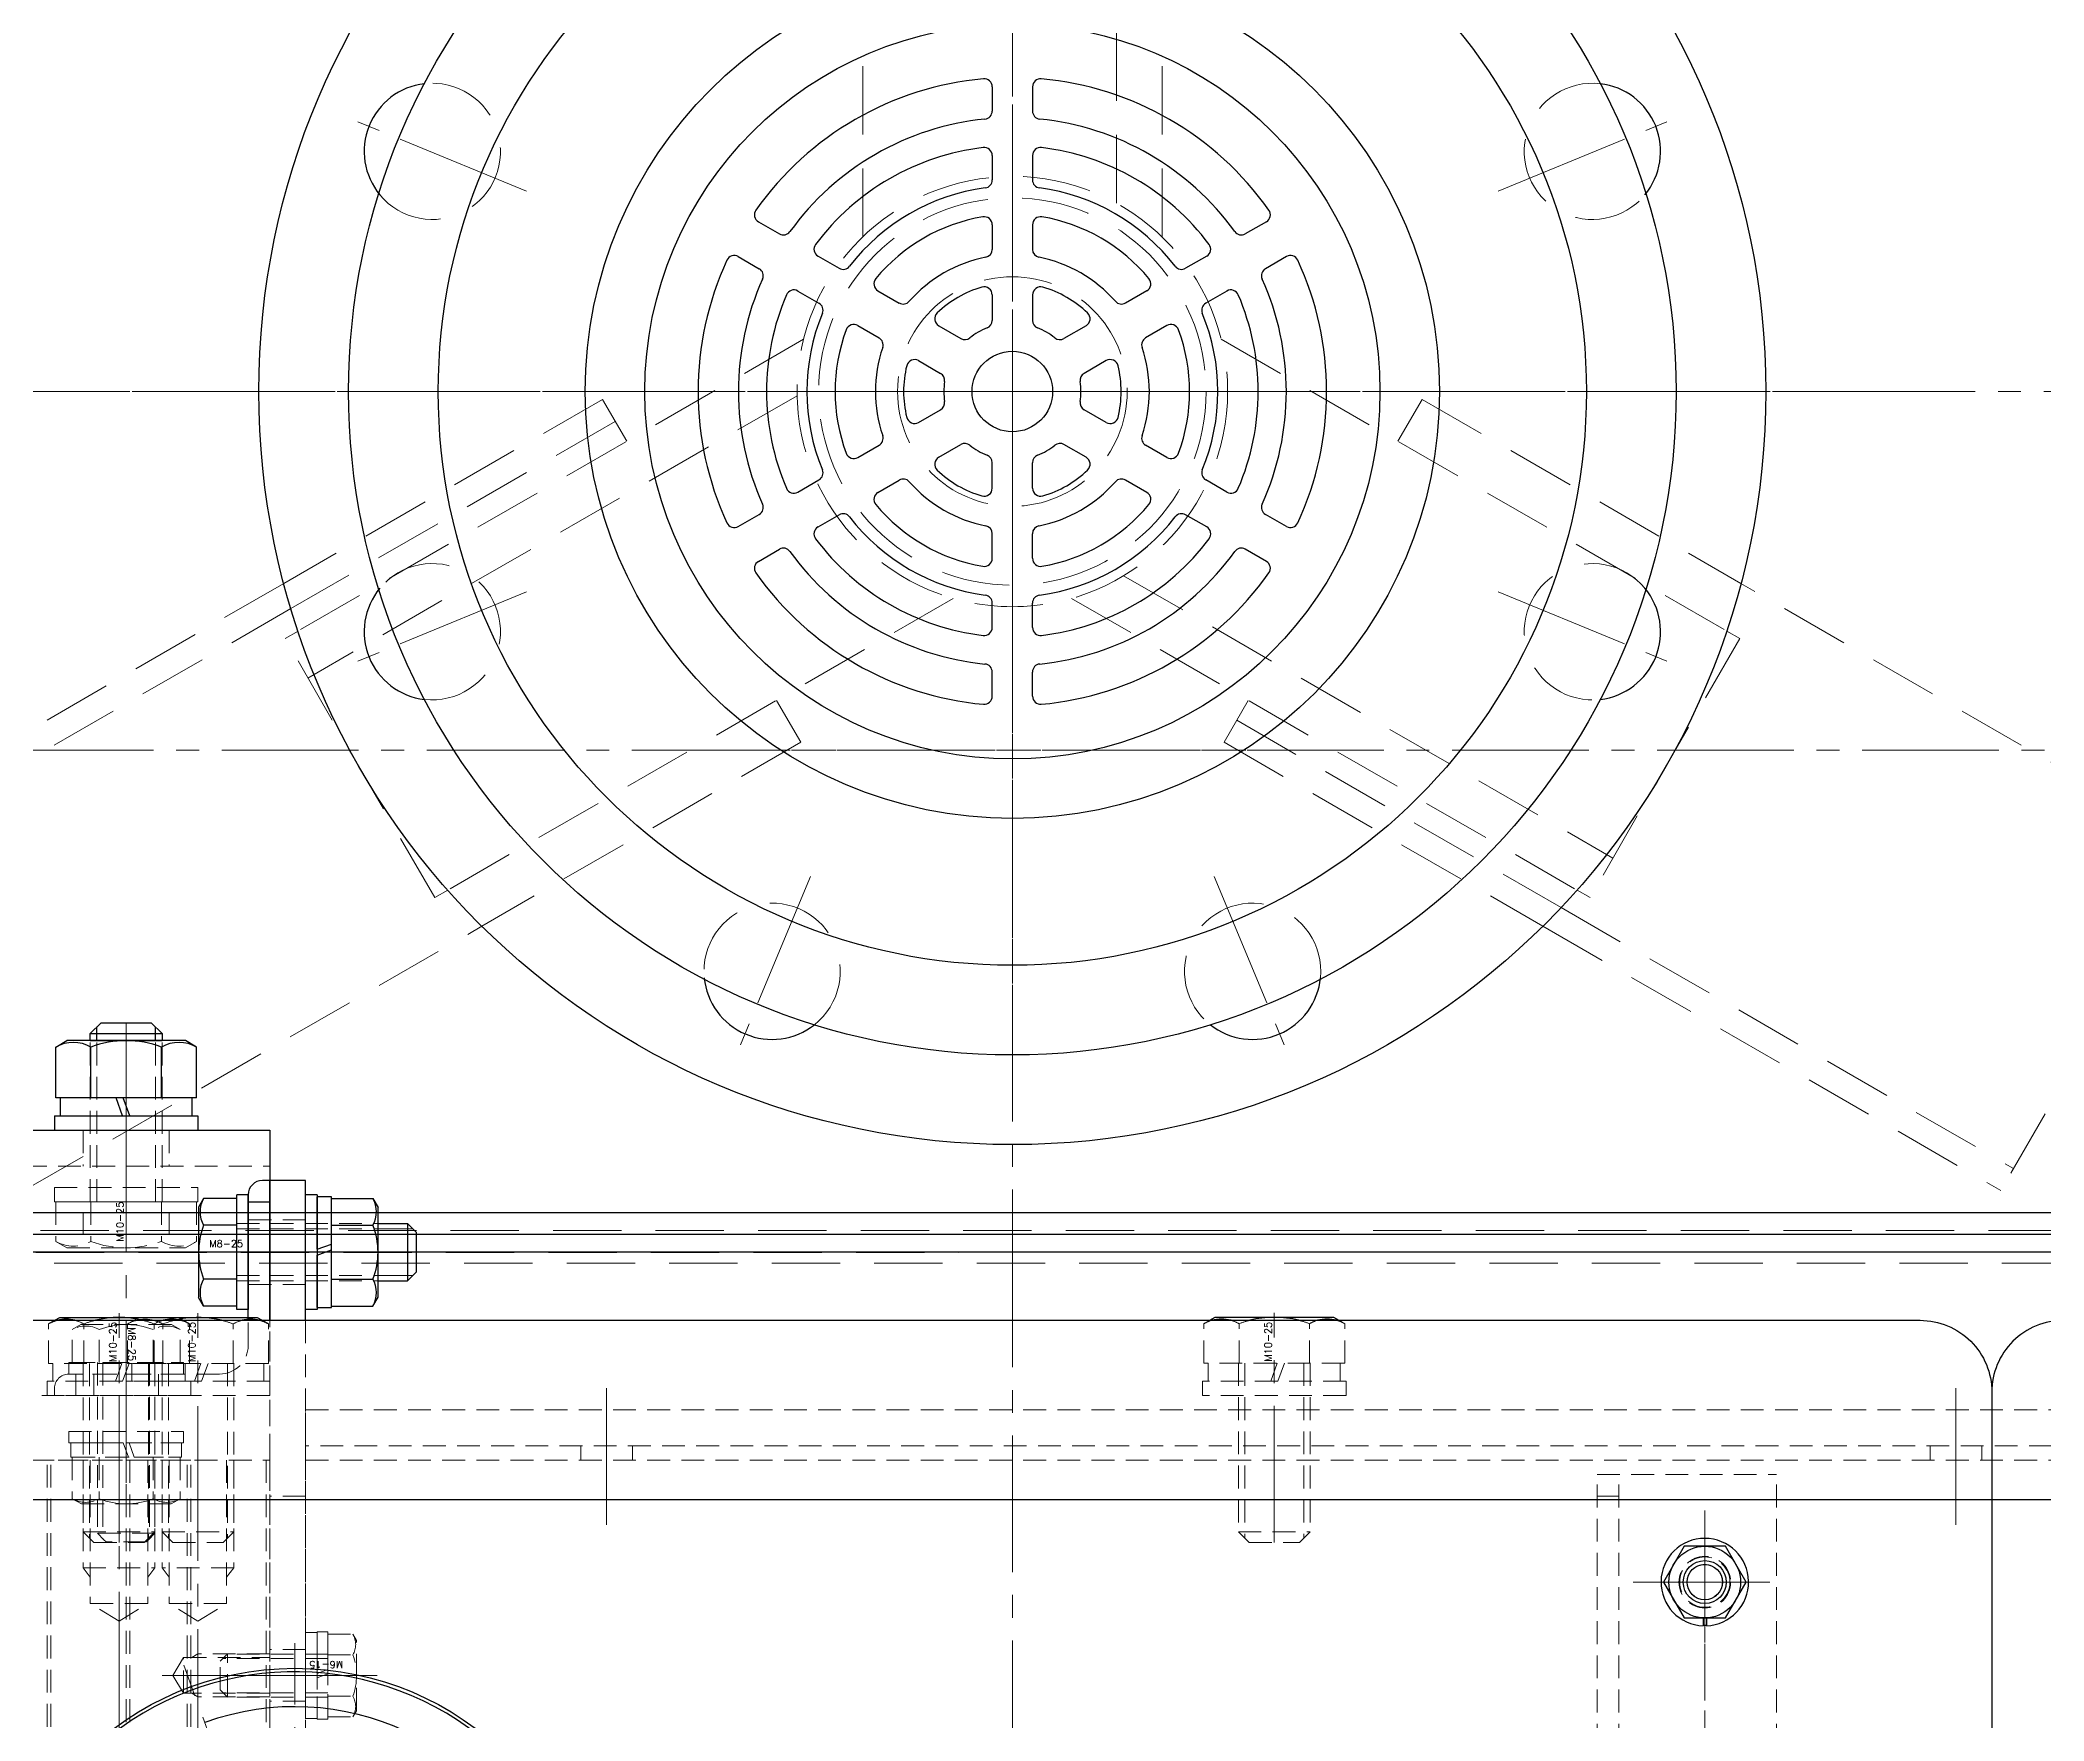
# Model space of a CAD drawing. Header units: millimetres. Extents: x 0 to 51411, y 0 to 16902.
# Drawn here: x 8852.2 to 9131.5, y 8504.1 to 8738.4 of the extents above; entities that cross this region are included whole.
import ezdxf

# ---------------------------------------------------------------- set-up
doc = ezdxf.new("R2010")
doc.units = ezdxf.units.MM
doc.linetypes.add('CENTER2', pattern=[28.575, 19.05, -3.175, 3.175, -3.175])
doc.linetypes.add('HIDDEN2', pattern=[4.7625, 3.175, -1.5875])
for name, color, linetype, lineweight in [('01_外形線', 7, 'Continuous', 25), ('02_細線', 5, 'Continuous', 13), ('03_かくれ線', 6, 'HIDDEN2', 13), ('04_中心線', 1, 'CENTER2', 9), ('07_寸法線', 3, 'Continuous', 9)]:
    doc.layers.add(name, color=color, linetype=linetype, lineweight=lineweight)
doc.styles.add('KSS_TXT', font='txt.shx', dxfattribs={"bigfont": 'extfont2.shx'})
doc.styles.add('寸法用', font='simplex.shx', dxfattribs={"width": 0.8, "bigfont": '@extfont2.shx'})
doc.dimstyles.new('機械製図用', dxfattribs={"dimtxt": 3.5, "dimasz": 3.5, "dimexe": 2, "dimexo": 0, "dimgap": 1.2, "dimtad": 1, "dimdsep": 46, "dimtxsty": '寸法用', "dimblk": 'OPEN30', "dimcen": 0, "dimclrd": 256, "dimclre": 256, "dimclrt": 7, "dimazin": 2, "dimtm": 1e-09, "dimtfac": 0.75, "dimtmove": 0, "dimatfit": 3, "dimldrblk": 'OPEN30', "dimfxl": 1, "dimlwd": -1, "dimlwe": -1, "dimarcsym": 0})

# ---------------------------------------------------------------- blocks, each defined once
blk = doc.blocks.new('_Open30')
at = {"color": 0, "linetype": 'ByBlock', "lineweight": -2}
for p, q in [((-1, 0.268), (0, 0)), ((0, 0), (-1, -0.268)), ((0, 0), (-1, 0))]:
    blk.add_line(p, q, dxfattribs=at)
blk = doc.blocks.new('*D1827')
at = {"layer": '07_寸法線', "transparency": 16777216}
for p, q in [((8990.7, 8969.41), (9484.49, 8969.41)), ((9482.49, 8965.91), (9482.49, 8733.41)), ((9437.34, 8729.91), (9484.49, 8729.91))]:
    blk.add_line(p, q, dxfattribs=at)
at = {"layer": 'Defpoints', "color": 0, "transparency": 16777216}
for p in [(8987.7, 8969.41), (9434.34, 8729.91), (9482.49, 8729.91)]:
    blk.add_point(p, dxfattribs=at)
at = {"layer": '07_寸法線', "transparency": 16777216, "xscale": 3.5, "yscale": 3.5, "zscale": 3.5}
for p, rotation in [((9482.49, 8969.41), 90), ((9482.49, 8729.91), 270)]:
    blk.add_blockref('_Open30', p, dxfattribs=dict(at, rotation=rotation))
at = {"layer": '07_寸法線', "color": 7, "transparency": 16777216, "insert": (9466.06, 8849.66), "char_height": 20, "attachment_point": 5, "rotation": 90, "style": '寸法用'}
blk.add_mtext('(240)', dxfattribs=at)
blk = doc.blocks.new('*U1787')
at = {"layer": '04_中心線', "color": 0, "linetype": 'CENTER2', "transparency": 16777216}
for p, q in [((0, 8.4), (0, 45.5)), ((-45.5, 0), (-8.4, 0)), ((8.4, 0), (45.5, 0)), ((0, -45.5), (0, -8.4))]:
    blk.add_line(p, q, dxfattribs=at)
at = {"layer": '04_中心線', "color": 0, "linetype": 'Continuous', "transparency": 16777216}
for p, q in [((0, -4.2), (0, 4.2)), ((-4.2, 0), (4.2, 0))]:
    blk.add_line(p, q, dxfattribs=at)

msp = doc.modelspace()

# ---------------------------------------------------------------- linework, layer by layer
for radius in [105, 92.5, 59.519, 51.223]:
    msp.add_circle((8987.702, 8689.412), radius)
at = {"layer": '01_外形線'}
for p, q in [((8984.894, 8731.905), (8984.894, 8728.52)), ((8990.509, 8731.905), (8990.509, 8728.52)), ((8984.894, 8722.306), (8984.894, 8718.911)), ((8990.509, 8722.306), (8990.509, 8718.911)), ((8952.306, 8713.09), (8955.237, 8711.397)), ((9023.098, 8713.09), (9020.167, 8711.397)), ((8984.894, 8712.665), (8984.894, 8709.24)), ((8990.509, 8712.665), (8990.509, 8709.24)), ((8949.498, 8708.227), (8952.43, 8706.535)), ((8960.618, 8708.291), (8963.559, 8706.593)), ((9014.786, 8708.291), (9011.845, 8706.593)), ((9025.905, 8708.227), (9022.974, 8706.535)), ((8957.811, 8703.428), (8960.751, 8701.73)), ((8968.968, 8703.47), (8971.934, 8701.757)), ((8984.894, 8702.888), (8984.894, 8699.33)), ((8990.509, 8702.888), (8990.509, 8699.33)), ((9006.436, 8703.47), (9003.47, 8701.757)), ((9017.593, 8703.428), (9014.652, 8701.73)), ((8966.16, 8698.607), (8969.126, 8696.895)), ((8977.435, 8698.581), (8980.516, 8696.802)), ((8997.969, 8698.581), (8994.887, 8696.802)), ((9009.243, 8698.607), (9006.277, 8696.895)), ((8974.628, 8693.719), (8977.709, 8691.94)), ((9000.776, 8693.719), (8997.695, 8691.94)), ((8974.628, 8685.105), (8977.709, 8686.884)), ((9000.776, 8685.105), (8997.695, 8686.884)), ((8966.16, 8680.217), (8969.126, 8681.929)), ((8977.435, 8680.243), (8980.516, 8682.022)), ((8984.894, 8675.936), (8984.894, 8679.494)), ((8990.509, 8675.936), (8990.509, 8679.494)), ((8997.969, 8680.243), (8994.887, 8682.022)), ((9009.243, 8680.217), (9006.277, 8681.929)), ((8957.811, 8675.396), (8960.751, 8677.094)), ((8968.968, 8675.354), (8971.934, 8677.067)), ((9006.436, 8675.354), (9003.47, 8677.067)), ((9017.593, 8675.396), (9014.652, 8677.094)), ((8949.498, 8670.597), (8952.43, 8672.289)), ((8960.618, 8670.533), (8963.559, 8672.231)), ((9014.786, 8670.533), (9011.845, 8672.231)), ((9025.905, 8670.597), (9022.974, 8672.289)), ((8984.894, 8666.159), (8984.894, 8669.584)), ((8990.509, 8666.159), (8990.509, 8669.584)), ((8952.306, 8665.734), (8955.237, 8667.427)), ((9023.098, 8665.734), (9020.167, 8667.427)), ((8984.894, 8656.517), (8984.894, 8659.913)), ((8990.509, 8656.517), (8990.509, 8659.913)), ((8984.894, 8646.919), (8984.894, 8650.304)), ((8990.509, 8646.919), (8990.509, 8650.304)), ((8859.202, 8599.91), (8860.702, 8601.41)), ((8860.702, 8601.41), (8867.702, 8601.41)), ((8869.202, 8599.91), (8867.702, 8601.41)), ((8854.387, 8598.006), (8855.952, 8598.91)), ((8872.452, 8598.91), (8855.952, 8598.91)), ((8859.202, 8598.91), (8859.202, 8599.91)), ((8859.202, 8599.91), (8869.202, 8599.91)), ((8859.202, 8598.91), (8869.202, 8598.91)), ((8860.102, 8598.91), (8860.102, 8600.81)), ((8868.302, 8598.91), (8868.302, 8600.81)), ((8869.202, 8599.91), (8869.202, 8598.91)), ((8874.017, 8598.006), (8872.452, 8598.91)), ((8854.387, 8590.91), (8854.387, 8598.006)), ((8859.294, 8590.91), (8859.294, 8598.006)), ((8869.109, 8590.91), (8869.109, 8598.006)), ((8874.017, 8590.91), (8874.017, 8598.006)), ((8874.017, 8590.91), (8854.387, 8590.91)), ((8862.792, 8590.91), (8855.002, 8590.91)), ((8855.002, 8590.91), (8855.002, 8588.41)), ((8863.702, 8588.41), (8862.792, 8590.91)), ((8873.402, 8590.91), (8863.792, 8590.91)), ((8864.702, 8588.41), (8863.792, 8590.91)), ((8873.402, 8588.41), (8873.402, 8590.91)), ((8854.202, 8588.41), (8874.202, 8588.41)), ((8854.202, 8588.41), (8854.202, 8586.41)), ((8874.202, 8588.41), (8874.202, 8586.41)), ((8786.352, 8586.41), (8884.202, 8586.41)), ((8854.202, 8586.41), (8874.202, 8586.41)), ((8884.202, 8586.41), (8884.202, 8559.91)), ((8884.202, 8579.41), (8883.202, 8579.41)), ((8884.202, 8559.91), (8884.202, 8579.41)), ((8889.202, 8579.41), (8884.202, 8579.41)), ((8884.202, 8559.91), (8884.202, 8579.41)), ((8889.202, 8559.91), (8889.202, 8579.41)), ((8874.998, 8576.915), (8874.302, 8575.71)), ((8879.602, 8576.915), (8874.998, 8576.915)), ((8879.602, 8561.41), (8879.602, 8577.41)), ((8881.202, 8577.41), (8879.602, 8577.41)), ((8879.602, 8561.904), (8879.602, 8576.915)), ((8881.202, 8559.91), (8881.202, 8577.41)), ((8881.202, 8577.41), (8881.202, 8561.41)), ((8881.202, 8576.41), (8884.202, 8576.41)), ((8889.202, 8561.41), (8889.202, 8577.41)), ((8890.802, 8577.41), (8889.202, 8577.41)), ((8890.802, 8577.41), (8890.802, 8561.41)), ((8890.802, 8569.81), (8890.802, 8577.11)), ((8892.802, 8577.11), (8890.802, 8577.11)), ((8892.802, 8570.538), (8892.802, 8577.11)), ((8892.802, 8561.904), (8892.802, 8576.915)), ((8892.802, 8576.915), (8898.577, 8576.915)), ((8898.577, 8576.915), (8899.302, 8575.66)), ((8874.302, 8575.71), (8874.302, 8563.11)), ((8899.302, 8563.16), (8899.302, 8575.66)), ((8899.302, 8573.41), (8903.402, 8573.41)), ((8903.402, 8573.41), (8903.402, 8565.41)), ((8903.402, 8573.41), (8904.302, 8572.51)), ((8564.202, 8571.91), (9364.202, 8571.91)), ((8879.602, 8573.163), (8874.998, 8573.163)), ((8890.802, 8569.81), (8892.802, 8570.538)), ((8892.802, 8573.163), (8898.577, 8573.163)), ((8904.302, 8572.51), (8904.602, 8572.21)), ((8904.602, 8572.21), (8904.602, 8566.61)), ((8890.802, 8569.01), (8892.802, 8569.738)), ((8890.802, 8561.71), (8890.802, 8569.01)), ((8892.802, 8561.71), (8892.802, 8569.738)), ((8879.602, 8565.657), (8874.998, 8565.657)), ((8892.802, 8565.657), (8898.577, 8565.657)), ((8899.302, 8565.41), (8903.402, 8565.41)), ((8903.402, 8565.41), (8904.302, 8566.31)), ((8904.302, 8566.31), (8904.602, 8566.61)), ((8874.998, 8561.904), (8874.302, 8563.11)), ((8898.577, 8561.904), (8899.302, 8563.16)), ((8854.259, 8559.91), (8854.952, 8560.31)), ((8854.952, 8560.31), (8871.452, 8560.31)), ((8871.452, 8560.31), (8882.452, 8560.31)), ((8871.452, 8560.31), (8872.145, 8559.91)), ((8879.602, 8561.904), (8874.998, 8561.904)), ((8881.202, 8561.41), (8879.602, 8561.41)), ((8882.452, 8560.31), (8883.145, 8559.91)), ((8890.802, 8561.41), (8889.202, 8561.41)), ((8890.802, 8561.71), (8892.802, 8561.71)), ((8892.802, 8561.904), (8898.577, 8561.904)), ((9015.207, 8559.91), (9015.952, 8560.34)), ((9015.952, 8560.34), (9032.452, 8560.34)), ((9032.452, 8560.34), (9033.197, 8559.91)), ((9081.313, 8528.41), (9078.426, 8523.41)), ((9087.086, 8528.41), (9081.313, 8528.41)), ((9089.973, 8523.41), (9087.086, 8528.41)), ((9078.426, 8523.41), (9081.313, 8518.41)), ((9087.086, 8518.41), (9089.973, 8523.41)), ((9081.313, 8518.41), (9087.086, 8518.41)), ((9083.974, 8518.41), (9083.974, 8517.314)), ((9084.424, 8518.41), (9084.424, 8517.314))]:
    msp.add_line(p, q, dxfattribs=at)
msp.add_lwpolyline([(8564.202, 8534.91), (9364.202, 8534.91), (9364.202, 8574.91), (8564.202, 8574.91)], close=True, dxfattribs=at)
for points in [[(8682.702, 8566.391), (8678.653, 8566.391, 0.4933243), (8668.996, 8553.797, 0.7668698), (9306.408, 8553.797, 0.4933243), (9296.75, 8566.391), (9292.702, 8566.391), (9292.702, 8569.391), (8682.702, 8569.391)], [(9124.202, 8549.91), (9124.202, 8269.91, 0.4142136), (9134.202, 8259.91), (9284.202, 8259.91, 0.4142136), (9294.202, 8269.91), (9294.202, 8549.91, 0.4142136), (9284.202, 8559.91), (9134.202, 8559.91, 0.4142136)]]:
    msp.add_lwpolyline(points, format="xyb", close=True, dxfattribs=at)
msp.add_lwpolyline([(8559.202, 8559.91), (9114.202, 8559.91, -0.4142136), (9124.202, 8549.91), (9124.202, 8269.91, -0.4142136), (9114.202, 8259.91), (8559.202, 8259.91), (8559.202, 8559.91)], format="xyb", dxfattribs=at)
for centre, radius in [((8987.702, 8689.412), 105), ((8987.702, 8689.412), 80), ((8987.702, 8689.412), 5.615), ((9084.199, 8523.41), 5), ((9084.199, 8523.41), 3), ((9084.199, 8523.41), 2.458), ((8887.702, 8469.391), 42)]:
    msp.add_circle(centre, radius, dxfattribs=at)
for centre, radius, start, end in [((8987.702, 8689.412), 43.797, 95.28473, 144.71527), ((8983.771, 8731.905), 1.123, 0, 95.28473), ((8991.632, 8731.905), 1.123, 84.71527, 180), ((8987.702, 8689.412), 43.797, 35.28473, 84.71527), ((8906.862, 8722.897), 9.5, 96.64803, 219.58354), ((9068.541, 8722.897), 9.5, 320.41646, 83.35197), ((8987.702, 8689.412), 38.182, 95.73917, 144.26083), ((8983.771, 8728.52), 1.123, 275.73917, 0), ((8991.632, 8728.52), 1.123, 180, 264.26083), ((8987.702, 8689.412), 38.182, 35.73917, 84.26083), ((8987.702, 8689.412), 34.251, 96.81385, 143.18615), ((8983.771, 8722.306), 1.123, 0, 96.81385), ((8991.632, 8722.306), 1.123, 83.18615, 180), ((8987.702, 8689.412), 34.251, 36.81385, 83.18615), ((8983.771, 8718.911), 1.123, 277.58954, 0), ((8991.632, 8718.911), 1.123, 180, 262.41046), ((8987.702, 8689.412), 28.637, 97.58954, 142.41046), ((8987.702, 8689.412), 28.637, 37.58954, 82.41046), ((8952.867, 8714.062), 1.123, 144.71527, 240), ((8987.702, 8689.412), 24.706, 99.59407, 140.40593), ((8983.771, 8712.665), 1.123, 0, 99.59407), ((8991.632, 8712.665), 1.123, 80.40593, 180), ((8987.702, 8689.412), 24.706, 39.59407, 80.40593), ((9022.536, 8714.062), 1.123, 300, 35.28473), ((8955.799, 8712.37), 1.123, 240, 324.26083), ((9019.605, 8712.37), 1.123, 215.73917, 300), ((8987.702, 8689.412), 43.797, 155.28473, 204.71527), ((8948.937, 8707.254), 1.123, 60, 155.28473), ((8961.18, 8709.263), 1.123, 143.18615, 240), ((8987.702, 8689.412), 19.091, 101.21227, 138.78773), ((8983.771, 8709.24), 1.123, 281.21227, 0), ((8991.632, 8709.24), 1.123, 180, 258.78773), ((8987.702, 8689.412), 19.091, 41.21227, 78.78773), ((9014.224, 8709.263), 1.123, 300, 36.81385), ((9026.467, 8707.254), 1.123, 24.71527, 120), ((8987.702, 8689.412), 43.797, 335.28473, 24.71527), ((8987.702, 8689.412), 38.182, 155.73917, 204.26083), ((8951.868, 8705.562), 1.123, 335.73917, 60), ((8964.12, 8707.565), 1.123, 240, 322.41046), ((8969.529, 8704.442), 1.123, 140.40593, 240), ((9005.874, 8704.442), 1.123, 300, 39.59407), ((9011.283, 8707.565), 1.123, 217.58954, 300), ((9023.536, 8705.562), 1.123, 120, 204.26083), ((8987.702, 8689.412), 38.182, 335.73917, 24.26083), ((8987.702, 8689.412), 34.252, 156.81385, 203.18615), ((8957.249, 8702.455), 1.123, 60, 156.81385), ((8972.495, 8702.73), 1.123, 240, 318.78773), ((8987.702, 8689.412), 15.16, 106.26021, 133.7398), ((8983.771, 8702.888), 1.123, 0, 106.26021), ((8991.632, 8702.888), 1.123, 73.73979, 180), ((8987.702, 8689.412), 15.161, 46.2602, 73.73979), ((9002.908, 8702.73), 1.123, 221.21227, 300), ((9018.155, 8702.455), 1.123, 23.18615, 120), ((8987.702, 8689.412), 34.252, 336.81385, 23.18615), ((8987.702, 8689.412), 28.637, 157.58954, 202.41046), ((8960.19, 8700.757), 1.123, 337.58954, 60), ((8977.997, 8699.554), 1.123, 133.7398, 240), ((8983.771, 8699.33), 1.123, 291.61827, 0), ((8991.632, 8699.33), 1.123, 180, 248.38173), ((8997.407, 8699.554), 1.123, 300, 46.2602), ((9015.214, 8700.757), 1.123, 120, 202.41046), ((8987.702, 8689.412), 28.637, 337.58954, 22.41046), ((8987.702, 8689.412), 24.706, 159.59407, 200.40593), ((8965.599, 8697.635), 1.123, 60, 159.59407), ((8968.565, 8695.922), 1.123, 341.21227, 60), ((8981.078, 8697.775), 1.123, 240, 308.38173), ((8987.702, 8689.412), 9.546, 111.61827, 128.38173), ((8987.702, 8689.412), 9.546, 51.61827, 68.38173), ((8994.326, 8697.775), 1.123, 231.61827, 300), ((9006.839, 8695.922), 1.123, 120, 198.78773), ((9009.805, 8697.635), 1.123, 20.40593, 120), ((8987.702, 8689.412), 24.706, 339.59407, 20.40593), ((8987.702, 8689.412), 19.091, 161.21227, 198.78773), ((8974.066, 8692.746), 1.123, 60, 166.26021), ((9001.338, 8692.746), 1.123, 13.73979, 120), ((8987.702, 8689.412), 19.091, 341.21227, 18.78773), ((8987.702, 8689.412), 15.16, 166.26021, 193.73979), ((8977.147, 8690.967), 1.123, 351.61827, 60), ((8987.702, 8689.412), 9.546, 171.61827, 188.38173), ((8998.256, 8690.967), 1.123, 120, 188.38173), ((8987.702, 8689.412), 9.546, 351.61827, 8.38173), ((8987.702, 8689.412), 15.16, 346.26021, 13.73979), ((8977.147, 8687.857), 1.123, 300, 8.38173), ((8998.256, 8687.857), 1.123, 171.61827, 240), ((8974.066, 8686.078), 1.123, 193.73979, 300), ((9001.338, 8686.078), 1.123, 240, 346.26021), ((8968.565, 8682.902), 1.123, 300, 18.78773), ((9006.839, 8682.902), 1.123, 161.21227, 240), ((8965.599, 8681.189), 1.123, 200.40593, 300), ((8977.997, 8679.27), 1.123, 120, 226.2602), ((8981.078, 8681.049), 1.123, 51.61827, 120), ((8987.702, 8689.412), 9.546, 231.61827, 248.38173), ((8983.771, 8679.494), 1.123, 0, 68.38173), ((8991.632, 8679.494), 1.123, 111.61827, 180), ((8987.702, 8689.412), 9.546, 291.61827, 308.38173), ((8994.326, 8681.049), 1.123, 60, 128.38173), ((8997.407, 8679.27), 1.123, 313.7398, 60), ((9009.805, 8681.189), 1.123, 240, 339.59407), ((8960.19, 8678.067), 1.123, 300, 22.41046), ((8972.495, 8676.094), 1.123, 41.21227, 120), ((8987.702, 8689.412), 19.091, 221.21227, 258.78773), ((8987.702, 8689.412), 15.161, 226.2602, 253.73979), ((8987.702, 8689.412), 19.091, 281.21227, 318.78773), ((8987.702, 8689.412), 15.16, 286.26021, 313.7398), ((9002.908, 8676.094), 1.123, 60, 138.78773), ((9015.214, 8678.067), 1.123, 157.58954, 240), ((8957.249, 8676.369), 1.123, 203.18615, 300), ((8969.529, 8674.382), 1.123, 120, 219.59407), ((8983.771, 8675.936), 1.123, 253.73979, 0), ((8991.632, 8675.936), 1.123, 180, 286.26021), ((9005.874, 8674.382), 1.123, 320.40593, 60), ((9018.155, 8676.369), 1.123, 240, 336.81385), ((8948.937, 8671.57), 1.123, 204.71527, 300), ((8951.868, 8673.262), 1.123, 300, 24.26083), ((8964.12, 8671.259), 1.123, 37.58954, 120), ((8987.702, 8689.412), 28.637, 217.58954, 262.41046), ((8987.702, 8689.412), 24.706, 219.59407, 260.40593), ((8987.702, 8689.412), 28.637, 277.58954, 322.41046), ((8987.702, 8689.412), 24.706, 279.59407, 320.40593), ((9011.283, 8671.259), 1.123, 60, 142.41046), ((9023.536, 8673.262), 1.123, 155.73917, 240), ((9026.467, 8671.57), 1.123, 240, 335.28473), ((8961.18, 8669.561), 1.123, 120, 216.81385), ((8987.702, 8689.412), 34.251, 216.81385, 263.18615), ((8983.771, 8669.584), 1.123, 0, 78.78773), ((8991.632, 8669.584), 1.123, 101.21227, 180), ((8987.702, 8689.412), 34.251, 276.81385, 323.18615), ((9014.224, 8669.561), 1.123, 323.18615, 60), ((8952.867, 8664.762), 1.123, 120, 215.28473), ((8955.799, 8666.454), 1.123, 35.73917, 120), ((8987.702, 8689.412), 38.182, 215.73917, 264.26083), ((8983.771, 8666.159), 1.123, 260.40593, 0), ((8991.632, 8666.159), 1.123, 180, 279.59407), ((8987.702, 8689.412), 38.182, 275.73917, 324.26083), ((9019.605, 8666.454), 1.123, 60, 144.26083), ((9022.536, 8664.762), 1.123, 324.71527, 60), ((8987.702, 8689.412), 43.797, 215.28473, 264.71527), ((8987.702, 8689.412), 43.797, 275.28473, 324.71527), ((8906.862, 8655.927), 9.5, 140.41646, 263.35197), ((8983.771, 8659.913), 1.123, 0, 82.41046), ((8991.632, 8659.913), 1.123, 97.58954, 180), ((9068.541, 8655.927), 9.5, 276.64803, 39.58354), ((8983.771, 8656.517), 1.123, 263.18615, 0), ((8991.632, 8656.517), 1.123, 180, 276.81385), ((8983.771, 8650.304), 1.123, 0, 84.26083), ((8991.632, 8650.304), 1.123, 95.73917, 180), ((8983.771, 8646.919), 1.123, 264.71527, 0), ((8991.632, 8646.919), 1.123, 180, 275.28473), ((8954.217, 8608.573), 9.5, 185.41646, 308.35197), ((9021.187, 8608.573), 9.5, 231.64803, 354.58354), ((8856.841, 8593.756), 4.907, 60.00001, 119.99999), ((8864.202, 8585.131), 13.779, 69.136, 110.864), ((8871.563, 8593.756), 4.907, 60.00001, 119.99999), ((8883.202, 8577.41), 2, 90, 180), ((8878.248, 8575.039), 3.753, 150.00001, 209.99999), ((8895.327, 8575.039), 3.753, 330.00001, 29.99999), ((8884.767, 8569.41), 10.465, 158.98558, 201.01442), ((8889.225, 8569.41), 10.077, 338.13461, 21.86539), ((8878.248, 8563.781), 3.753, 150.00001, 209.99999), ((8895.327, 8563.781), 3.753, 330.00001, 29.99999), ((8855.841, 8555.156), 4.907, 75.61054, 104.38946), ((8863.202, 8546.531), 13.779, 76.16077, 103.83923), ((8870.563, 8555.156), 4.907, 75.61054, 104.38946), ((8874.202, 8546.531), 13.779, 76.16077, 99.98281), ((8881.563, 8555.156), 4.907, 75.61054, 104.38946), ((9016.841, 8555.187), 4.907, 74.25373, 105.74627), ((9024.202, 8546.561), 13.779, 75.64502, 104.35498), ((9031.563, 8555.187), 4.907, 74.25373, 105.74627), ((9084.199, 8523.41), 6.1, 272.11385, 267.88615), ((9084.199, 8523.41), 6, 267.88615, 272.1491), ((8887.675, 8469.409), 41.5, 261.94006, 138.05994), ((8887.675, 8469.409), 36.622, 290, 110)]:
    msp.add_arc(centre, radius, start, end, dxfattribs=at)
at = {"layer": '02_細線'}
for p, q in [((8899.302, 8572.66), (8904.152, 8572.66)), ((8899.302, 8566.16), (8904.152, 8566.16))]:
    msp.add_line(p, q, dxfattribs=at)
at = {"layer": '03_かくれ線', "ltscale": 3, "transparency": 33554559}
for p, q in [((8966.842, 8710.973), (8966.842, 8792.319)), ((9002.198, 8715.677), (9002.198, 8793.407)), ((9008.562, 8710.973), (9008.562, 8792.319)), ((8958.6, 8696.696), (8888.152, 8656.023)), ((9016.804, 8696.696), (9087.252, 8656.023)), ((8930.599, 8688.317), (8886.166, 8662.664)), ((8957.707, 8688.833), (8890.392, 8649.968)), ((8930.599, 8688.317), (8933.971, 8682.477)), ((9041.433, 8682.477), (9044.805, 8688.317)), ((9044.805, 8688.317), (9089.238, 8662.664)), ((8932.367, 8685.255), (8887.156, 8659.153)), ((8886.166, 8662.664), (8822.346, 8625.817)), ((9003.201, 8663.726), (9070.516, 8624.861)), ((9153.058, 8625.817), (9089.238, 8662.664)), ((8979.459, 8660.567), (8909.012, 8619.893)), ((8995.944, 8660.567), (9066.392, 8619.893)), ((8887.156, 8659.153), (8824.114, 8622.755)), ((8886.339, 8654.977), (8888.152, 8656.023)), ((8907.199, 8618.847), (8886.339, 8654.977)), ((9089.064, 8654.977), (9068.205, 8618.847)), ((9089.064, 8654.977), (9087.252, 8656.023)), ((8954.83, 8646.347), (8958.202, 8640.507)), ((9017.202, 8640.507), (9020.573, 8646.347)), ((9018.969, 8643.569), (9064.18, 8617.467)), ((8958.202, 8640.507), (8913.769, 8614.854)), ((9017.202, 8640.507), (9061.635, 8614.854)), ((9071.387, 8624.358), (9070.516, 8624.861)), ((9153.058, 8625.817), (9125.455, 8578.007)), ((8907.199, 8618.847), (8909.012, 8619.893)), ((9068.205, 8618.847), (9066.392, 8619.893)), ((9064.18, 8617.467), (9127.223, 8581.069)), ((8849.949, 8578.007), (8913.769, 8614.854)), ((9061.635, 8614.854), (9125.455, 8578.007)), ((9304.699, 8572.412), (8803.278, 8572.412)), ((9304.05, 8569.412), (8803.772, 8569.378))]:
    msp.add_line(p, q, dxfattribs=at)
at = {"layer": '03_かくれ線'}
for p, q in [((8987.702, 8719.412), (8987.702, 8659.412)), ((8859.202, 8576.41), (8859.202, 8598.91)), ((8860.102, 8576.41), (8860.102, 8598.91)), ((8868.302, 8576.41), (8868.302, 8598.91)), ((8869.202, 8576.41), (8869.202, 8598.91)), ((8858.202, 8586.41), (8858.202, 8581.41)), ((8870.202, 8586.41), (8870.202, 8581.41)), ((8564.202, 8581.41), (8884.202, 8581.41)), ((8854.202, 8578.41), (8874.202, 8578.41)), ((8854.202, 8578.41), (8854.202, 8576.41)), ((8854.202, 8576.41), (8874.202, 8576.41)), ((8854.387, 8576.41), (8854.387, 8570.913)), ((8874.017, 8576.41), (8854.387, 8576.41)), ((8859.294, 8576.41), (8859.294, 8570.913)), ((8869.109, 8576.41), (8869.109, 8570.913)), ((8874.017, 8576.41), (8874.017, 8570.913)), ((8874.202, 8578.41), (8874.202, 8576.41)), ((8879.602, 8573.41), (8899.302, 8573.41)), ((8884.202, 8573.91), (8881.202, 8573.91)), ((8889.202, 8573.91), (8884.202, 8573.91)), ((8854.387, 8570.913), (8855.952, 8570.01)), ((8874.017, 8570.913), (8872.452, 8570.01)), ((8879.602, 8572.66), (8899.302, 8572.66)), ((8855.952, 8570.01), (8872.452, 8570.01)), ((8879.602, 8566.16), (8899.302, 8566.16)), ((8879.602, 8565.41), (8899.302, 8565.41)), ((8884.202, 8564.91), (8881.202, 8564.91)), ((8889.202, 8564.91), (8884.202, 8564.91)), ((8853.387, 8559.406), (8854.259, 8559.91)), ((8853.387, 8553.91), (8853.387, 8559.406)), ((8858.294, 8553.91), (8858.294, 8559.406)), ((8864.387, 8559.406), (8865.169, 8559.858)), ((8864.387, 8553.91), (8864.387, 8559.406)), ((8865.207, 8559.88), (8865.952, 8560.31)), ((8865.952, 8560.31), (8871.452, 8560.31)), ((8868.109, 8553.91), (8868.109, 8559.406)), ((8869.294, 8553.91), (8869.294, 8559.406)), ((8873.017, 8559.406), (8872.145, 8559.91)), ((8873.017, 8553.91), (8873.017, 8559.406)), ((8879.109, 8553.91), (8879.109, 8559.406)), ((8881.202, 8556.41), (8881.202, 8559.91)), ((8884.017, 8559.406), (8883.145, 8559.91)), ((8884.017, 8553.91), (8884.017, 8559.406)), ((8884.202, 8259.91), (8884.202, 8559.91)), ((8884.202, 8549.41), (8884.202, 8559.91)), ((8884.202, 8259.91), (8884.202, 8559.91)), ((8889.202, 8559.91), (8889.202, 8259.91)), ((9014.387, 8559.437), (9015.169, 8559.888)), ((9014.387, 8553.94), (9014.387, 8559.437)), ((9019.294, 8553.94), (9019.294, 8559.437)), ((9029.109, 8553.94), (9029.109, 8559.437)), ((9034.017, 8559.437), (9033.197, 8559.91)), ((9034.017, 8553.94), (9034.017, 8559.437)), ((8856.696, 8558.614), (8857.902, 8559.31)), ((8856.696, 8554.01), (8856.696, 8558.614)), ((8870.502, 8559.31), (8857.902, 8559.31)), ((8860.449, 8554.01), (8860.449, 8558.614)), ((8867.955, 8554.01), (8867.955, 8558.614)), ((8871.707, 8558.614), (8870.502, 8559.31)), ((8871.707, 8554.01), (8871.707, 8558.614)), ((8873.017, 8553.91), (8853.387, 8553.91)), ((8854.002, 8551.41), (8854.002, 8553.91)), ((8856.202, 8554.01), (8872.202, 8554.01)), ((8856.202, 8552.41), (8856.202, 8554.01)), ((8856.696, 8554.01), (8871.707, 8554.01)), ((8858.202, 8553.91), (8858.202, 8530.41)), ((8859.102, 8553.91), (8859.102, 8529.51)), ((8860.202, 8554.01), (8860.202, 8534.31)), ((8860.952, 8554.01), (8860.952, 8534.31)), ((8862.702, 8551.41), (8863.612, 8553.91)), ((8863.702, 8551.41), (8864.612, 8553.91)), ((8884.017, 8553.91), (8864.387, 8553.91)), ((8865.002, 8551.41), (8865.002, 8553.91)), ((8867.302, 8553.91), (8867.302, 8529.51)), ((8867.452, 8554.01), (8867.452, 8534.31)), ((8868.202, 8554.01), (8868.202, 8534.31)), ((8868.202, 8553.91), (8868.202, 8530.41)), ((8869.202, 8553.91), (8869.202, 8530.41)), ((8870.102, 8553.91), (8870.102, 8529.51)), ((8872.202, 8552.41), (8872.202, 8554.01)), ((8872.402, 8553.91), (8872.402, 8551.41)), ((8873.702, 8551.41), (8874.612, 8553.91)), ((8874.702, 8551.41), (8875.612, 8553.91)), ((8878.302, 8553.91), (8878.302, 8529.51)), ((8879.202, 8553.91), (8879.202, 8530.41)), ((8883.402, 8553.91), (8883.402, 8551.41)), ((9034.017, 8553.94), (9014.387, 8553.94)), ((9015.002, 8551.44), (9015.002, 8553.94)), ((9019.202, 8553.94), (9019.202, 8530.44)), ((9020.102, 8553.94), (9020.102, 8529.54)), ((9023.702, 8551.44), (9024.612, 8553.94)), ((9024.702, 8551.44), (9025.612, 8553.94)), ((9028.302, 8553.94), (9028.302, 8529.54)), ((9029.202, 8553.94), (9029.202, 8530.44)), ((9033.402, 8553.94), (9033.402, 8551.44)), ((8873.202, 8551.41), (8853.202, 8551.41)), ((8853.202, 8550.88), (8853.202, 8551.41)), ((8877.202, 8552.41), (8856.202, 8552.41)), ((8872.202, 8552.41), (8856.202, 8552.41)), ((8857.202, 8549.41), (8857.202, 8552.41)), ((8859.702, 8549.41), (8859.702, 8552.41)), ((8884.202, 8551.41), (8864.202, 8551.41)), ((8864.202, 8550.88), (8864.202, 8551.41)), ((8868.702, 8549.41), (8868.702, 8552.41)), ((8873.202, 8551.41), (8873.202, 8550.88)), ((8884.202, 8551.41), (8884.202, 8550.88)), ((9034.202, 8551.44), (9014.202, 8551.44)), ((9014.202, 8550.91), (9014.202, 8551.44)), ((9034.202, 8551.44), (9034.202, 8550.91)), ((8853.202, 8550.88), (8853.202, 8549.41)), ((8873.202, 8549.41), (8853.202, 8549.41)), ((8854.202, 8549.41), (8854.202, 8550.41)), ((8884.202, 8549.41), (8854.202, 8549.41)), ((8864.202, 8550.88), (8864.202, 8549.41)), ((8884.202, 8549.41), (8864.202, 8549.41)), ((8873.202, 8550.88), (8873.202, 8549.41)), ((8884.202, 8550.88), (8884.202, 8549.41)), ((9014.202, 8550.91), (9014.202, 8549.44)), ((9034.202, 8549.44), (9014.202, 8549.44)), ((9034.202, 8550.91), (9034.202, 8549.44)), ((8889.202, 8272.41), (8889.202, 8547.41)), ((8889.202, 8547.41), (9280.202, 8547.41)), ((8856.202, 8544.41), (8872.202, 8544.41)), ((8856.202, 8542.81), (8856.202, 8544.41)), ((8872.202, 8542.81), (8856.202, 8542.81)), ((8856.502, 8542.81), (8863.802, 8542.81)), ((8856.502, 8542.81), (8856.502, 8540.81)), ((8863.802, 8542.81), (8864.53, 8540.81)), ((8864.602, 8542.81), (8871.902, 8542.81)), ((8864.602, 8542.81), (8865.33, 8540.81)), ((8871.902, 8540.81), (8871.902, 8542.81)), ((8872.202, 8542.81), (8872.202, 8544.41)), ((8853.202, 8279.41), (8853.202, 8540.41)), ((8873.202, 8540.41), (8853.202, 8540.41)), ((8853.702, 8279.41), (8853.702, 8540.41)), ((8856.502, 8540.81), (8864.53, 8540.81)), ((8856.696, 8540.81), (8871.707, 8540.81)), ((8856.696, 8540.81), (8856.696, 8535.035)), ((8858.202, 8540.41), (8858.202, 8525.41)), ((8859.202, 8540.41), (8859.202, 8520.414)), ((8860.449, 8540.81), (8860.449, 8535.035)), ((8864.202, 8540.41), (8864.202, 8279.41)), ((8864.202, 8540.41), (8884.202, 8540.41)), ((8864.702, 8540.41), (8864.702, 8279.41)), ((8865.33, 8540.81), (8871.902, 8540.81)), ((8867.202, 8540.41), (8867.202, 8520.414)), ((8867.955, 8540.81), (8867.955, 8535.035)), ((8868.202, 8540.41), (8868.202, 8525.41)), ((8869.202, 8540.41), (8869.202, 8525.41)), ((8870.202, 8540.41), (8870.202, 8520.414)), ((8871.707, 8540.81), (8871.707, 8535.035)), ((8872.702, 8279.41), (8872.702, 8540.41)), ((8873.202, 8279.41), (8873.202, 8540.41)), ((8878.202, 8540.41), (8878.202, 8520.414)), ((8879.202, 8540.41), (8879.202, 8525.41)), ((8883.702, 8540.41), (8883.702, 8279.41)), ((8884.202, 8540.41), (8884.202, 8279.41)), ((9280.202, 8542.41), (8889.202, 8542.41)), ((8889.202, 8542.41), (8889.202, 8540.41)), ((8889.202, 8540.41), (9280.202, 8540.41)), ((8927.555, 8540.41), (8927.555, 8542.41)), ((8934.755, 8540.41), (8934.755, 8542.41)), ((9115.602, 8540.41), (9115.602, 8542.41)), ((9122.802, 8540.41), (9122.802, 8542.41)), ((9069.199, 8538.41), (9094.199, 8538.41)), ((9069.199, 8281.41), (9069.199, 8538.41)), ((9072.199, 8281.41), (9072.199, 8538.41)), ((9094.199, 8281.41), (9094.199, 8538.41)), ((8856.696, 8535.035), (8857.952, 8534.31)), ((8857.952, 8534.31), (8870.452, 8534.31)), ((8860.202, 8534.31), (8860.202, 8530.21)), ((8860.952, 8534.31), (8860.952, 8529.46)), ((8867.452, 8534.31), (8867.452, 8529.46)), ((8868.202, 8534.31), (8868.202, 8530.21)), ((8871.707, 8535.035), (8870.452, 8534.31)), ((8889.202, 8535.41), (8884.202, 8535.41)), ((9069.199, 8535.41), (9072.199, 8535.41)), ((9084.199, 8287.81), (9084.199, 8532.01)), ((8858.202, 8530.41), (8859.702, 8528.91)), ((8858.202, 8530.41), (8868.202, 8530.41)), ((8859.702, 8528.91), (8866.702, 8528.91)), ((8868.202, 8530.21), (8860.202, 8530.21)), ((8860.202, 8530.21), (8861.102, 8529.31)), ((8861.102, 8529.31), (8861.402, 8529.01)), ((8867.002, 8529.01), (8861.402, 8529.01)), ((8868.202, 8530.41), (8866.702, 8528.91)), ((8867.302, 8529.31), (8867.002, 8529.01)), ((8868.202, 8530.21), (8867.302, 8529.31)), ((8869.202, 8530.41), (8870.702, 8528.91)), ((8869.202, 8530.41), (8879.202, 8530.41)), ((8870.702, 8528.91), (8877.702, 8528.91)), ((8879.202, 8530.41), (8877.702, 8528.91)), ((9019.202, 8530.44), (9020.702, 8528.94)), ((9019.202, 8530.44), (9029.202, 8530.44)), ((9020.702, 8528.94), (9027.702, 8528.94)), ((9029.202, 8530.44), (9027.702, 8528.94)), ((8858.202, 8525.41), (8859.202, 8524.111)), ((8858.202, 8525.41), (8868.202, 8525.41)), ((8868.202, 8525.41), (8867.202, 8524.111)), ((8879.202, 8525.41), (8869.202, 8525.41)), ((8869.202, 8525.41), (8870.202, 8524.111)), ((8879.202, 8525.41), (8878.202, 8524.111)), ((9075.599, 8523.41), (9092.799, 8523.41)), ((8863.202, 8517.96), (8859.202, 8520.414)), ((8859.202, 8520.414), (8863.202, 8520.414)), ((8863.202, 8517.96), (8867.202, 8520.414)), ((8867.202, 8520.414), (8863.202, 8520.414)), ((8874.202, 8517.96), (8870.202, 8520.414)), ((8870.202, 8520.414), (8874.202, 8520.414)), ((8874.202, 8517.96), (8878.202, 8520.414)), ((8878.202, 8520.414), (8874.202, 8520.414)), ((8890.802, 8516.38), (8889.202, 8516.38)), ((8889.202, 8516.38), (8889.202, 8504.38)), ((8890.802, 8510.68), (8890.802, 8516.48)), ((8892.302, 8516.48), (8890.802, 8516.48)), ((8890.802, 8516.38), (8890.802, 8504.38)), ((8892.302, 8511.226), (8892.302, 8516.48)), ((8892.302, 8516.153), (8895.798, 8516.153)), ((8892.302, 8504.606), (8892.302, 8516.153)), ((8895.798, 8516.153), (8896.302, 8515.28)), ((8896.302, 8505.48), (8896.302, 8515.28)), ((8870.7, 8510.41), (8872.202, 8512.91)), ((8872.202, 8512.91), (8884.202, 8512.91)), ((8872.202, 8507.91), (8872.202, 8512.91)), ((8873.336, 8512.91), (8874.202, 8513.41)), ((8884.202, 8513.41), (8874.202, 8513.41)), ((8874.202, 8513.41), (8874.202, 8507.41)), ((8878.102, 8513.18), (8877.302, 8512.38)), ((8877.302, 8508.38), (8877.302, 8512.38)), ((8877.702, 8512.78), (8878.102, 8512.78)), ((8878.302, 8513.38), (8878.102, 8513.18)), ((8892.302, 8512.78), (8878.102, 8512.78)), ((8878.302, 8507.38), (8878.302, 8513.38)), ((8892.302, 8513.38), (8878.302, 8513.38)), ((8889.202, 8514.01), (8884.202, 8514.01)), ((8892.302, 8513.266), (8895.798, 8513.266)), ((8872.202, 8507.91), (8870.7, 8510.41)), ((8890.802, 8510.68), (8892.302, 8511.226)), ((8890.802, 8510.08), (8892.302, 8510.626)), ((8890.802, 8504.28), (8890.802, 8510.08)), ((8892.302, 8504.28), (8892.302, 8510.626)), ((8884.202, 8507.91), (8872.202, 8507.91)), ((8873.336, 8507.91), (8874.202, 8507.41)), ((8884.202, 8507.41), (8874.202, 8507.41)), ((8878.102, 8507.58), (8877.302, 8508.38)), ((8877.702, 8507.98), (8878.102, 8507.98)), ((8892.302, 8507.98), (8878.102, 8507.98)), ((8878.302, 8507.38), (8878.102, 8507.58)), ((8892.302, 8507.38), (8878.302, 8507.38)), ((8889.202, 8506.81), (8884.202, 8506.81)), ((8892.302, 8507.493), (8895.798, 8507.493)), ((8890.802, 8504.38), (8889.202, 8504.38)), ((8890.802, 8504.28), (8892.302, 8504.28)), ((8892.302, 8504.606), (8895.798, 8504.606)), ((8895.798, 8504.606), (8896.302, 8505.48))]:
    msp.add_line(p, q, dxfattribs=at)
at = {"layer": '03_かくれ線', "transparency": 33554559}
for p, q in [((9017.702, 8689.412), (8957.702, 8689.412)), ((8889.521, 8649.466), (8890.392, 8649.968))]:
    msp.add_line(p, q, dxfattribs=at)
at = {"layer": '03_かくれ線', "ltscale": 3}
for p, q in [((8858.202, 8574.91), (8858.202, 8571.91)), ((8870.202, 8574.91), (8870.202, 8571.91)), ((8682.702, 8567.891), (9292.702, 8567.891))]:
    msp.add_line(p, q, dxfattribs=at)
at = {"layer": '03_かくれ線'}
msp.add_lwpolyline([(8564.202, 8540.41), (8884.202, 8540.41), (8884.202, 8549.41), (8564.202, 8549.41), (8564.202, 8540.41)], dxfattribs=at)
at = {"layer": '03_かくれ線', "ltscale": 3, "transparency": 33554559}
for radius in [30, 27, 16]:
    msp.add_circle((8987.702, 8689.412), radius, dxfattribs=at)
at = {"layer": '03_かくれ線'}
for radius in [3.6, 3.5, 2.458]:
    msp.add_circle((9084.199, 8523.41), radius, dxfattribs=at)
at = {"layer": '03_かくれ線', "ltscale": 3}
for centre, start, end in [((8906.862, 8722.897), 219.58354, 96.64803), ((9068.541, 8722.897), 83.35197, 320.41646), ((8906.862, 8655.927), 263.35197, 140.41646), ((9068.541, 8655.927), 39.58354, 276.64803), ((8954.217, 8608.573), 308.35197, 185.41646), ((9021.187, 8608.573), 354.58354, 231.64803)]:
    msp.add_arc(centre, 9.5, start, end, dxfattribs=at)
at = {"layer": '03_かくれ線', "ltscale": 3, "transparency": 33554559}
for radius, start, end in [(324, 188.74896, 349.18729), (319.319, 188.87824, 349.02683), (317.319, 189.04728, 348.95681)]:
    msp.add_arc((8987.702, 8639.412), radius, start, end, dxfattribs=at)
at = {"layer": '03_かくれ線'}
for centre, radius, start, end in [((8856.841, 8575.163), 4.907, 240.00001, 299.99999), ((8864.202, 8583.789), 13.779, 249.136, 290.864), ((8871.563, 8575.163), 4.907, 240.00001, 299.99999), ((8855.841, 8555.156), 4.907, 104.38946, 119.99999), ((8855.841, 8555.156), 4.907, 60.00001, 75.61054), ((8863.202, 8546.531), 13.779, 103.83923, 110.864), ((8866.841, 8555.156), 4.907, 105.74627, 119.99999), ((8866.841, 8555.156), 4.907, 74.25373, 105.74627), ((8863.202, 8546.531), 13.779, 69.136, 76.16077), ((8870.563, 8555.156), 4.907, 104.38946, 119.99999), ((8866.841, 8555.156), 4.907, 60.00001, 74.25373), ((8874.202, 8546.531), 13.779, 99.98281, 110.864), ((8870.563, 8555.156), 4.907, 60.00001, 75.61054), ((8874.202, 8546.531), 13.779, 69.136, 76.16077), ((8881.563, 8555.156), 4.907, 104.38946, 119.99999), ((8881.563, 8555.156), 4.907, 60.00001, 75.61054), ((9016.841, 8555.187), 4.907, 105.74627, 119.99999), ((9016.841, 8555.187), 4.907, 60.00001, 74.25373), ((9024.202, 8546.561), 13.779, 104.35498, 110.864), ((9024.202, 8546.561), 13.779, 69.136, 75.64502), ((9031.563, 8555.187), 4.907, 105.74627, 119.99999), ((9031.563, 8555.187), 4.907, 60.00001, 74.25373), ((8858.573, 8555.364), 3.753, 60.00001, 119.99999), ((8864.202, 8548.845), 10.465, 68.98558, 111.01442), ((8869.831, 8555.364), 3.753, 60.00001, 119.99999), ((8877.202, 8556.41), 4, 270, 0), ((8856.202, 8550.41), 2, 90, 180), ((8858.573, 8538.285), 3.753, 240.00001, 299.99999), ((8864.202, 8544.386), 10.077, 248.13461, 291.86539), ((8869.831, 8538.285), 3.753, 240.00001, 299.99999), ((8893.298, 8514.71), 2.887, 330.00001, 29.99999), ((8887.788, 8510.38), 8.514, 340.18087, 19.81913), ((8893.298, 8506.049), 2.887, 330.00001, 29.99999)]:
    msp.add_arc(centre, radius, start, end, dxfattribs=at)
at = {"layer": '04_中心線'}
for p, q in [((8987.702, 8978.18), (8987.702, 8572.412)), ((8919.98, 8717.33), (8893.639, 8728.208)), ((8987.702, 8729.412), (8987.702, 8649.412)), ((9055.424, 8717.33), (9081.764, 8728.208)), ((9150.478, 8689.412), (8824.926, 8689.412)), ((9112.702, 8689.412), (8862.702, 8689.412)), ((8987.702, 8689.412), (8987.702, 8589.412)), ((8919.98, 8661.494), (8893.639, 8650.616)), ((9055.424, 8661.494), (9081.764, 8650.616)), ((8648.934, 8639.412), (9326.47, 8639.412)), ((8937.702, 8639.412), (9037.702, 8639.412)), ((8959.556, 8621.784), (8948.623, 8595.467)), ((9015.847, 8621.784), (9026.781, 8595.467)), ((8864.202, 8601.41), (8864.202, 8570.01)), ((8864.202, 8591.91), (8864.202, 8573.01)), ((8864.202, 8588.41), (8864.202, 8558.41)), ((8899.202, 8569.41), (8874.202, 8569.41)), ((8874.302, 8569.41), (8904.602, 8569.41)), ((8889.202, 8569.41), (8876.202, 8569.41)), ((8863.202, 8528.91), (8863.202, 8560.91)), ((8874.202, 8528.91), (8874.202, 8560.91)), ((9024.202, 8528.94), (9024.202, 8560.94)), ((8864.202, 8559.31), (8864.202, 8529.01)), ((8864.202, 8544.41), (8864.202, 8557.41)), ((8931.155, 8531.41), (8931.155, 8551.41)), ((9119.202, 8531.41), (9119.202, 8551.41)), ((8863.202, 8549.41), (8863.202, 8540.41)), ((8863.202, 8274.41), (8863.202, 8545.41)), ((8874.202, 8545.41), (8874.202, 8274.41)), ((9084.199, 8286.41), (9084.199, 8533.41)), ((9084.199, 8529.51), (9084.199, 8517.31)), ((9074.199, 8523.41), (9094.199, 8523.41)), ((9090.299, 8523.41), (9078.099, 8523.41)), ((8886.702, 8510.41), (8869.202, 8510.41)), ((8903.107, 8427.01), (8872.243, 8511.808)), ((8899.202, 8510.41), (8874.202, 8510.41)), ((8877.302, 8510.38), (8896.302, 8510.38))]:
    msp.add_line(p, q, dxfattribs=at)
at = {"layer": '04_中心線', "transparency": 33554559}
msp.add_line((8987.702, 8572.412), (8987.702, 8300.644), dxfattribs=at)

# ---------------------------------------------------------------- block references
at = {"layer": '04_中心線', "linetype": 'CENTER2'}
msp.add_blockref('*U1787', (8887.702, 8469.391), dxfattribs=at)

# ---------------------------------------------------------------- texts
at = {"layer": '03_かくれ線', "style": 'KSS_TXT'}
for s, rotation, p in [('M10-25', 90, (8863.842, 8570.885)), ('M10-25', 90, (8862.842, 8554.102)), ('M10-25', 90, (8873.842, 8554.102)), ('M10-25', 90, (9023.842, 8554.132)), ('M8-25', 270, (8864.497, 8558.945)), ('M6-15', 180, (8894.44, 8512.407))]:
    msp.add_text(s, height=1, rotation=rotation, dxfattribs=at).set_placement(p)
msp.add_text('M8-25', height=1, dxfattribs=at).set_placement((8875.778, 8570.09))

# ---------------------------------------------------------------- dimensions: what is measured, and where the dimension line sits
at = {"layer": '07_寸法線'}
dim = msp.add_linear_dim(base=(9482.493, 8729.91), p1=(8987.702, 8969.412), p2=(9434.336, 8729.91), angle=90, text='(<>)', dimstyle='機械製図用', override={"dimtxt": 20, "dimexo": 3, "dimdec": 0}, dxfattribs=at)
dim.commit()
dim.dimension.update_dxf_attribs({"geometry": '*D1827', "text_midpoint": (9466.055, 8849.661)})

doc.saveas('drawing.dxf')
